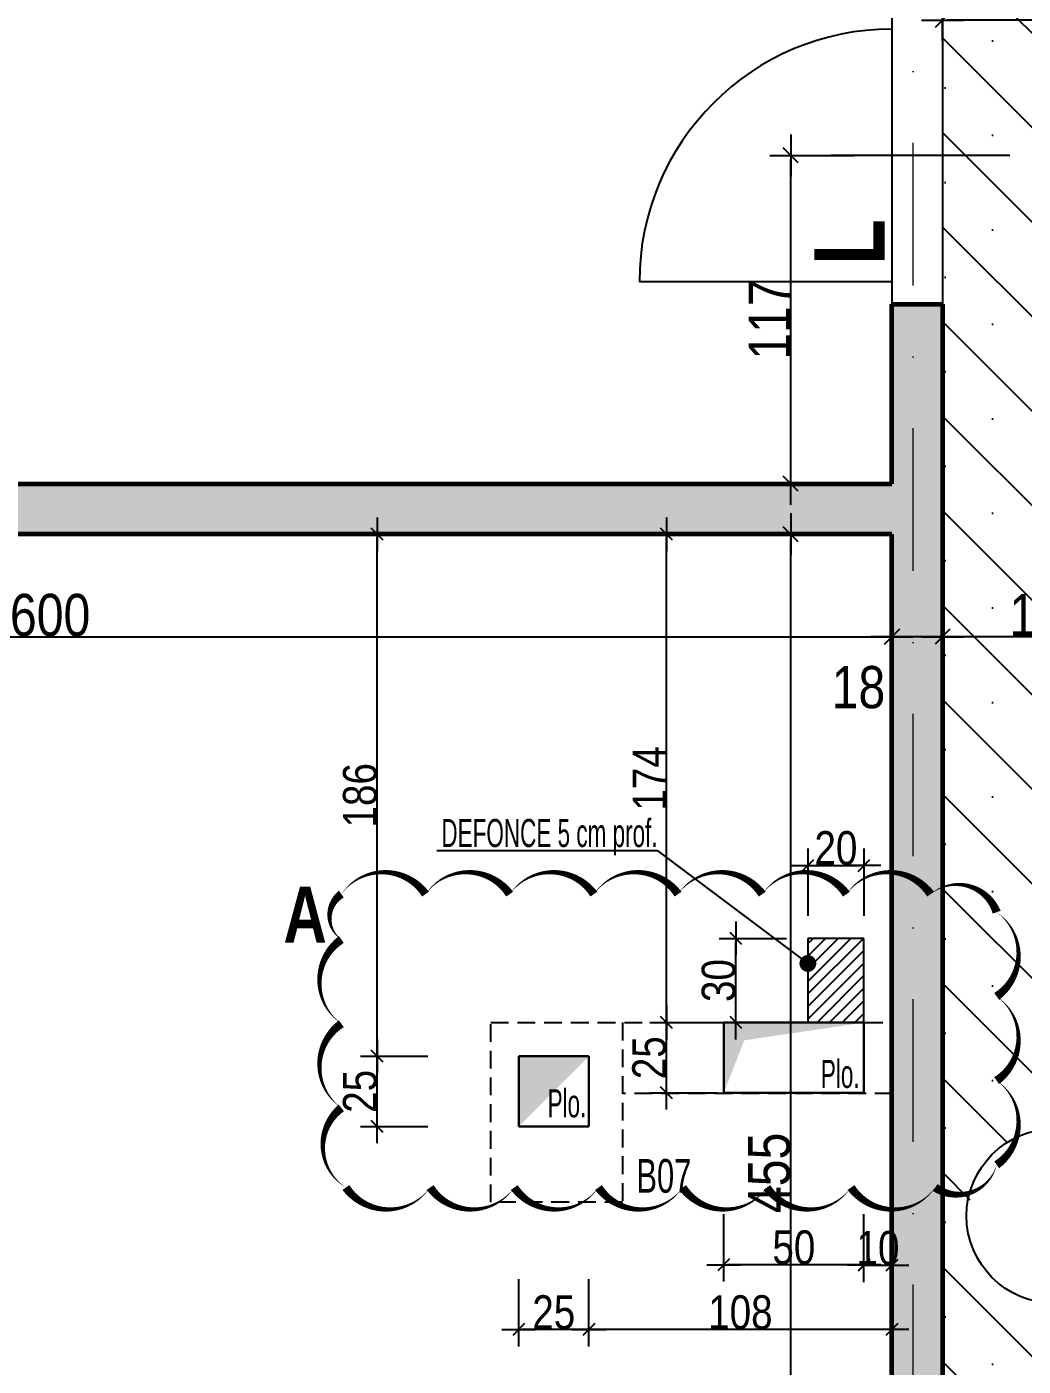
# Model space of a CAD drawing. Header units: millimetres. Extents: x 9051 to 35021, y -32652 to 0.
# Drawn here: x 29282.5 to 29637.6, y -30391.6 to -29914.4 of the extents above; entities that cross this region are included whole.
import ezdxf
from ezdxf.enums import TextEntityAlignment as Align

# ---------------------------------------------------------------- set-up
doc = ezdxf.new("R2010")
doc.units = ezdxf.units.MM
for name, pattern in [('CACHE', [9.525, 6.35, -3.175]), ('CACHEX2', [19.05, 12.7, -6.35]), ('TIRETPTX2', [50.8, 25.4, -12.7, 0, -12.7])]:
    doc.linetypes.add(name, pattern=pattern)
for name, color, linetype in [('01_cote_gen', 4, 'Continuous'), ('01_linteaux', 2, 'Continuous'), ('01_murs_sup', 2, 'CACHEX2'), ('01_poch_murs', 253, 'Continuous'), ('01_resv', 32, 'Continuous'), ('01_texte', 230, 'Continuous'), ('AA_COTES', 2, 'Continuous')]:
    doc.layers.add(name, color=color, linetype=linetype)
doc.layers.add('01_murs_coup', color=5, linetype='Continuous', lineweight=60)
doc.layers.add('01_tram_axes', color=2, linetype='TIRETPTX2', lineweight=9)
doc.styles.add('impact', font='impact.ttf')
doc.styles.add('STYLE2', font='ARIALN.TTF')
doc.dimstyles.new('JB50', dxfattribs={"dimscale": 0.1, "dimtxt": 150, "dimasz": 15, "dimexe": 0.1, "dimexo": 0.1, "dimgap": 0.09, "dimtad": 1, "dimdec": 1, "dimdsep": 46, "dimtxsty": 'STYLE2', "dimblk1": 'BOND_G', "dimblk2": 'BOND_D', "dimsah": 1, "dimcen": 1.5, "dimdle": 0.01, "dimse1": 1, "dimse2": 1, "dimclrd": 4, "dimclre": 2, "dimclrt": 6, "dimazin": 2, "dimtfac": 2.333333, "dimtdec": 1, "dimtix": 1, "dimtmove": 2, "dimatfit": 3, "dimldrblk": 'BOND_G', "dimfxl": 1, "dimtolj": 1, "dimtzin": 0, "dimarcsym": 0})
doc.dimstyles.new('JB50res', dxfattribs={"dimscale": 0.1, "dimtxt": 120, "dimasz": 12, "dimexe": 0.1, "dimexo": 0.1, "dimgap": 0.09, "dimtad": 1, "dimdec": 1, "dimdsep": 46, "dimtxsty": 'STYLE2', "dimblk1": 'BOND_G', "dimblk2": 'BOND_D', "dimsah": 1, "dimcen": 1.5, "dimdle": 0.01, "dimse1": 1, "dimse2": 1, "dimclrd": 4, "dimclre": 2, "dimclrt": 6, "dimazin": 2, "dimtfac": 2.333333, "dimtdec": 1, "dimtix": 1, "dimtmove": 2, "dimatfit": 3, "dimldrblk": 'BOND_G', "dimfxl": 1, "dimtolj": 1, "dimtzin": 0, "dimarcsym": 0})

# ---------------------------------------------------------------- blocks, each defined once
blk = doc.blocks.new('BOND_G')
at = {"layer": 'AA_COTES', "color": 0}
for p, q in [((0, -5), (0, 15)), ((5, 0), (-5, 0)), ((1.77, 1.77), (-1.77, -1.77))]:
    blk.add_line(p, q, dxfattribs=at)
blk = doc.blocks.new('BOND_D')
at = {"layer": 'AA_COTES', "color": 0}
for p, q in [((0, 5), (0, -15)), ((5, 0), (-5, 0)), ((-1.77, -1.77), (1.77, 1.77))]:
    blk.add_line(p, q, dxfattribs=at)
blk = doc.blocks.new('*D4291')
at = {"layer": '01_cote_gen', "color": 4, "lineweight": -2, "ltscale": 0.1, "transparency": 16777216}
blk.add_line((29846.74, -30045.38), (29846.74, -30072.96), dxfattribs=at)
at = {"layer": 'Defpoints', "color": 0, "ltscale": 0.1, "transparency": 16777216}
for p in [(29767.83, -30044.18), (9051.1, -30074.16), (29846.74, -30074.16)]:
    blk.add_point(p, dxfattribs=at)
at = {"layer": '01_cote_gen', "color": 4, "lineweight": -2, "ltscale": 0.1, "transparency": 16777216, "xscale": 1.2, "yscale": 1.2, "zscale": 1.2}
for name, p, rotation in [('BOND_G', (29846.74, -30044.18), 90), ('BOND_D', (29846.74, -30074.16), 270)]:
    blk.add_blockref(name, p, dxfattribs=dict(at, rotation=rotation))
at = {"layer": '01_cote_gen', "color": 6, "ltscale": 0.1, "transparency": 16777216, "insert": (29840.61, -30059.17), "char_height": 12, "attachment_point": 5, "rotation": 90, "style": 'STYLE2'}
blk.add_mtext('\\A1;30', dxfattribs=at)
blk = doc.blocks.new('*D4295')
at = {"layer": '01_cote_gen', "color": 4, "lineweight": -2, "ltscale": 2, "transparency": 16777216}
blk.add_line((29722.34, -85.1), (29625.34, -85.1), dxfattribs=at)
at = {"layer": 'Defpoints', "color": 0, "ltscale": 2, "transparency": 16777216}
for p in [(29723.84, 0), (29623.84, -85.1), (29623.84, -31959.23)]:
    blk.add_point(p, dxfattribs=at)
at = {"layer": '01_cote_gen', "color": 4, "lineweight": -2, "ltscale": 2, "transparency": 16777216, "xscale": 1.5, "yscale": 1.5, "zscale": 1.5, "rotation": 180}
blk.add_blockref('BOND_D', (29623.84, -85.1), dxfattribs=at)
at = {"layer": '01_cote_gen', "color": 4, "lineweight": -2, "ltscale": 2, "transparency": 16777216, "xscale": 1.5, "yscale": 1.5, "zscale": 1.5}
blk.add_blockref('BOND_G', (29723.84, -85.1), dxfattribs=at)
at = {"layer": '01_cote_gen', "color": 6, "lineweight": 0, "ltscale": 2, "transparency": 16777216, "insert": (29673.84, -77.43), "char_height": 15, "attachment_point": 5, "style": 'STYLE2'}
blk.add_mtext('\\A1;100', dxfattribs=at)
blk = doc.blocks.new('*D3973')
at = {"layer": '01_cote_gen', "color": 4, "lineweight": -2, "transparency": 16777216}
blk.add_line((29736.34, -30131.74), (29610.34, -30131.74), dxfattribs=at)
at = {"layer": 'Defpoints', "color": 0, "transparency": 16777216}
for p in [(29608.84, -30101.14), (29737.84, -30101.14), (29608.84, -30131.74)]:
    blk.add_point(p, dxfattribs=at)
at = {"layer": '01_cote_gen', "color": 4, "lineweight": -2, "transparency": 16777216, "xscale": 1.5, "yscale": 1.5, "zscale": 1.5, "rotation": 180}
blk.add_blockref('BOND_D', (29608.84, -30131.74), dxfattribs=at)
at = {"layer": '01_cote_gen', "color": 4, "lineweight": -2, "transparency": 16777216, "xscale": 1.5, "yscale": 1.5, "zscale": 1.5}
blk.add_blockref('BOND_G', (29737.84, -30131.74), dxfattribs=at)
at = {"layer": '01_cote_gen', "color": 6, "transparency": 16777216, "insert": (29646.98, -30124.08), "char_height": 15, "attachment_point": 5, "style": 'STYLE2'}
blk.add_mtext('\\A1;129', dxfattribs=at)
blk = doc.blocks.new('*D3978')
at = {"layer": '01_cote_gen', "color": 4, "lineweight": -2, "transparency": 16777216}
blk.add_line((29607.34, -30131.73), (29592.34, -30131.73), dxfattribs=at)
at = {"layer": 'Defpoints', "color": 0, "transparency": 16777216}
for p in [(29590.84, -30131.73), (29590.84, -30166.15), (29608.84, -30166.15)]:
    blk.add_point(p, dxfattribs=at)
at = {"layer": '01_cote_gen', "color": 4, "lineweight": -2, "transparency": 16777216, "xscale": 1.5, "yscale": 1.5, "zscale": 1.5, "rotation": 180}
blk.add_blockref('BOND_D', (29590.84, -30131.73), dxfattribs=at)
at = {"layer": '01_cote_gen', "color": 4, "lineweight": -2, "transparency": 16777216, "xscale": 1.5, "yscale": 1.5, "zscale": 1.5}
blk.add_blockref('BOND_G', (29608.84, -30131.73), dxfattribs=at)
at = {"layer": '01_cote_gen', "color": 6, "transparency": 16777216, "insert": (29578.89, -30149.79), "char_height": 15, "attachment_point": 5, "style": 'STYLE2'}
blk.add_mtext('\\A1;18', dxfattribs=at)
blk = doc.blocks.new('*D4329')
at = {"layer": '01_cote_gen', "color": 4, "lineweight": -2, "ltscale": 0.1, "transparency": 16777216}
blk.add_line((29846.74, -30045.38), (29846.74, -30072.96), dxfattribs=at)
at = {"layer": 'Defpoints', "color": 0, "ltscale": 0.1, "transparency": 16777216}
for p in [(29767.83, -30044.18), (9051.1, -30074.16), (29846.74, -30074.16)]:
    blk.add_point(p, dxfattribs=at)
at = {"layer": '01_cote_gen', "color": 4, "lineweight": -2, "ltscale": 0.1, "transparency": 16777216, "xscale": 1.2, "yscale": 1.2, "zscale": 1.2}
for name, p, rotation in [('BOND_G', (29846.74, -30044.18), 90), ('BOND_D', (29846.74, -30074.16), 270)]:
    blk.add_blockref(name, p, dxfattribs=dict(at, rotation=rotation))
at = {"layer": '01_cote_gen', "color": 6, "ltscale": 0.1, "transparency": 16777216, "insert": (29840.61, -30059.17), "char_height": 12, "attachment_point": 5, "rotation": 90, "style": 'STYLE2'}
blk.add_mtext('\\A1;30', dxfattribs=at)
blk = doc.blocks.new('*D4015')
at = {"layer": '01_cote_gen', "color": 4, "lineweight": -2, "ltscale": 0.1, "transparency": 16777216}
blk.add_line((30357.34, -29912.04), (29610.34, -29912.04), dxfattribs=at)
at = {"layer": 'Defpoints', "color": 0, "ltscale": 0.1, "transparency": 16777216}
for p in [(29608.84, -29894.24), (30358.84, -29908.46), (29608.84, -29912.04)]:
    blk.add_point(p, dxfattribs=at)
at = {"layer": '01_cote_gen', "color": 4, "lineweight": -2, "ltscale": 0.1, "transparency": 16777216, "xscale": 1.5, "yscale": 1.5, "zscale": 1.5, "rotation": 180}
blk.add_blockref('BOND_D', (29608.84, -29912.04), dxfattribs=at)
at = {"layer": '01_cote_gen', "color": 4, "lineweight": -2, "ltscale": 0.1, "transparency": 16777216, "xscale": 1.5, "yscale": 1.5, "zscale": 1.5}
blk.add_blockref('BOND_G', (30358.84, -29912.04), dxfattribs=at)
at = {"layer": '01_cote_gen', "color": 6, "ltscale": 0.1, "transparency": 16777216, "insert": (29983.84, -29904.38), "char_height": 15, "attachment_point": 5, "style": 'STYLE2'}
blk.add_mtext('\\A1;750', dxfattribs=at)
blk = doc.blocks.new('*D4023')
at = {"layer": '01_cote_gen', "color": 4, "lineweight": -2, "ltscale": 0.1, "transparency": 16777216}
blk.add_line((28992.34, -30131.74), (29589.34, -30131.74), dxfattribs=at)
at = {"layer": 'Defpoints', "color": 0, "ltscale": 0.1, "transparency": 16777216}
for p in [(29590.84, -30131.74), (28990.84, -30158.73), (29590.84, -30185.54)]:
    blk.add_point(p, dxfattribs=at)
at = {"layer": '01_cote_gen', "color": 4, "lineweight": -2, "ltscale": 0.1, "transparency": 16777216, "xscale": 1.5, "yscale": 1.5, "zscale": 1.5, "rotation": 180}
blk.add_blockref('BOND_G', (28990.84, -30131.74), dxfattribs=at)
at = {"layer": '01_cote_gen', "color": 4, "lineweight": -2, "ltscale": 0.1, "transparency": 16777216, "xscale": 1.5, "yscale": 1.5, "zscale": 1.5}
blk.add_blockref('BOND_D', (29590.84, -30131.74), dxfattribs=at)
at = {"layer": '01_cote_gen', "color": 6, "ltscale": 0.1, "transparency": 16777216, "insert": (29290.84, -30124.08), "char_height": 15, "attachment_point": 5, "style": 'STYLE2'}
blk.add_mtext('\\A1;600', dxfattribs=at)
blk = doc.blocks.new('*D4067')
at = {"layer": '01_cote_gen', "color": 4, "lineweight": -2, "ltscale": 0.1, "transparency": 16777216}
blk.add_line((29554.77, -30075.73), (29554.77, -29961.75), dxfattribs=at)
at = {"layer": 'Defpoints', "color": 0, "ltscale": 0.1, "transparency": 16777216}
for p in [(29554.77, -29960.25), (29560.14, -29960.25), (29560.14, -30077.23)]:
    blk.add_point(p, dxfattribs=at)
at = {"layer": '01_cote_gen', "color": 4, "lineweight": -2, "ltscale": 0.1, "transparency": 16777216, "xscale": 1.5, "yscale": 1.5, "zscale": 1.5}
for name, p, rotation in [('BOND_D', (29554.77, -29960.25), 90), ('BOND_G', (29554.77, -30077.23), 270)]:
    blk.add_blockref(name, p, dxfattribs=dict(at, rotation=rotation))
at = {"layer": '01_cote_gen', "color": 6, "ltscale": 0.1, "transparency": 16777216, "insert": (29547.23, -30018.74), "char_height": 15, "attachment_point": 5, "rotation": 90, "style": 'STYLE2'}
blk.add_mtext('\\A1;117', dxfattribs=at)
blk = doc.blocks.new('*D4349')
at = {"layer": '01_cote_gen', "color": 4, "lineweight": -2, "ltscale": 0.1, "transparency": 16777216}
blk.add_line((29554.77, -30548.74), (29554.77, -30096.73), dxfattribs=at)
at = {"layer": 'Defpoints', "color": 0, "ltscale": 0.1, "transparency": 16777216}
for p in [(29554.77, -30095.23), (29569.13, -30095.23), (29569.13, -30550.24)]:
    blk.add_point(p, dxfattribs=at)
at = {"layer": '01_cote_gen', "color": 4, "lineweight": -2, "ltscale": 0.1, "transparency": 16777216, "xscale": 1.5, "yscale": 1.5, "zscale": 1.5}
for name, p, rotation in [('BOND_D', (29554.77, -30095.23), 90), ('BOND_G', (29554.77, -30550.24), 270)]:
    blk.add_blockref(name, p, dxfattribs=dict(at, rotation=rotation))
at = {"layer": '01_cote_gen', "color": 6, "ltscale": 0.1, "transparency": 16777216, "insert": (29547.13, -30322.74), "char_height": 15, "attachment_point": 5, "rotation": 90, "style": 'STYLE2'}
blk.add_mtext('\\A1;455', dxfattribs=at)
blk = doc.blocks.new('*D4228')
at = {"layer": '01_resv', "color": 4, "lineweight": -2, "ltscale": 0.1, "transparency": 16777216}
blk.add_line((29510.51, -30293.01), (29510.51, -30270.41), dxfattribs=at)
at = {"layer": 'Defpoints', "color": 0, "ltscale": 0.1, "transparency": 16777216}
for p in [(29510.51, -30269.21), (29530.88, -30269.21), (29530.88, -30294.21)]:
    blk.add_point(p, dxfattribs=at)
at = {"layer": '01_resv', "color": 4, "lineweight": -2, "ltscale": 0.1, "transparency": 16777216, "xscale": 1.2, "yscale": 1.2, "zscale": 1.2}
for name, p, rotation in [('BOND_D', (29510.51, -30269.21), 90), ('BOND_G', (29510.51, -30294.21), 270)]:
    blk.add_blockref(name, p, dxfattribs=dict(at, rotation=rotation))
at = {"layer": '01_resv', "color": 6, "ltscale": 0.1, "transparency": 16777216, "insert": (29504.37, -30281.71), "char_height": 12, "attachment_point": 5, "rotation": 90, "style": 'STYLE2'}
blk.add_mtext('\\A1;25', dxfattribs=at)
blk = doc.blocks.new('*D4229')
at = {"layer": '01_resv', "color": 4, "lineweight": -2, "ltscale": 0.1, "transparency": 16777216}
blk.add_line((29510.51, -30268.01), (29510.51, -30096.43), dxfattribs=at)
at = {"layer": 'Defpoints', "color": 0, "ltscale": 0.1, "transparency": 16777216}
for p in [(29510.51, -30095.23), (29519.5, -30095.23), (29519.5, -30269.21)]:
    blk.add_point(p, dxfattribs=at)
at = {"layer": '01_resv', "color": 4, "lineweight": -2, "ltscale": 0.1, "transparency": 16777216, "xscale": 1.2, "yscale": 1.2, "zscale": 1.2}
for name, p, rotation in [('BOND_D', (29510.51, -30095.23), 90), ('BOND_G', (29510.51, -30269.21), 270)]:
    blk.add_blockref(name, p, dxfattribs=dict(at, rotation=rotation))
at = {"layer": '01_resv', "color": 6, "ltscale": 0.1, "transparency": 16777216, "insert": (29504.48, -30182.22), "char_height": 12, "attachment_point": 5, "rotation": 90, "style": 'STYLE2'}
blk.add_mtext('\\A1;174', dxfattribs=at)
blk = doc.blocks.new('*D4230')
at = {"layer": '01_resv', "color": 4, "lineweight": -2, "ltscale": 0.1, "transparency": 16777216}
blk.add_line((29407.42, -30304.99), (29407.42, -30282.39), dxfattribs=at)
at = {"layer": 'Defpoints', "color": 0, "ltscale": 0.1, "transparency": 16777216}
for p in [(29407.42, -30281.19), (29457.82, -30281.19), (29457.82, -30306.19)]:
    blk.add_point(p, dxfattribs=at)
at = {"layer": '01_resv', "color": 4, "lineweight": -2, "ltscale": 0.1, "transparency": 16777216, "xscale": 1.2, "yscale": 1.2, "zscale": 1.2}
for name, p, rotation in [('BOND_D', (29407.42, -30281.19), 90), ('BOND_G', (29407.42, -30306.19), 270)]:
    blk.add_blockref(name, p, dxfattribs=dict(at, rotation=rotation))
at = {"layer": '01_resv', "color": 6, "ltscale": 0.1, "transparency": 16777216, "insert": (29401.29, -30293.69), "char_height": 12, "attachment_point": 5, "rotation": 90, "style": 'STYLE2'}
blk.add_mtext('\\A1;25', dxfattribs=at)
blk = doc.blocks.new('*D4231')
at = {"layer": '01_resv', "color": 4, "lineweight": -2, "ltscale": 0.1, "transparency": 16777216}
blk.add_line((29407.42, -30279.99), (29407.42, -30096.43), dxfattribs=at)
at = {"layer": 'Defpoints', "color": 0, "ltscale": 0.1, "transparency": 16777216}
for p in [(29407.42, -30095.23), (29465.9, -30095.23), (29457.82, -30281.19)]:
    blk.add_point(p, dxfattribs=at)
at = {"layer": '01_resv', "color": 4, "lineweight": -2, "ltscale": 0.1, "transparency": 16777216, "xscale": 1.2, "yscale": 1.2, "zscale": 1.2}
for name, p, rotation in [('BOND_D', (29407.42, -30095.23), 90), ('BOND_G', (29407.42, -30281.19), 270)]:
    blk.add_blockref(name, p, dxfattribs=dict(at, rotation=rotation))
at = {"layer": '01_resv', "color": 6, "ltscale": 0.1, "transparency": 16777216, "insert": (29401.29, -30188.21), "char_height": 12, "attachment_point": 5, "rotation": 90, "style": 'STYLE2'}
blk.add_mtext('\\A1;186', dxfattribs=at)
blk = doc.blocks.new('*D4232')
at = {"layer": '01_resv', "color": 4, "lineweight": -2, "ltscale": 0.1, "transparency": 16777216}
for p, q in [((29579.68, -30355.67), (29578.48, -30355.67)), ((29580.88, -30355.67), (29590.84, -30355.67)), ((29592.04, -30355.67), (29593.24, -30355.67))]:
    blk.add_line(p, q, dxfattribs=at)
at = {"layer": 'Defpoints', "color": 0, "ltscale": 0.1, "transparency": 16777216}
for p in [(29580.88, -30288.1), (29590.84, -30288.1), (29590.84, -30355.67)]:
    blk.add_point(p, dxfattribs=at)
at = {"layer": '01_resv', "color": 4, "lineweight": -2, "ltscale": 0.1, "transparency": 16777216, "xscale": 1.2, "yscale": 1.2, "zscale": 1.2}
blk.add_blockref('BOND_G', (29580.88, -30355.67), dxfattribs=at)
at = {"layer": '01_resv', "color": 4, "lineweight": -2, "ltscale": 0.1, "transparency": 16777216, "xscale": 1.2, "yscale": 1.2, "zscale": 1.2, "rotation": 180}
blk.add_blockref('BOND_D', (29590.84, -30355.67), dxfattribs=at)
at = {"layer": '01_resv', "color": 6, "ltscale": 0.1, "transparency": 16777216, "insert": (29585.86, -30349.54), "char_height": 12, "attachment_point": 5, "style": 'STYLE2'}
blk.add_mtext('\\A1;10', dxfattribs=at)
blk = doc.blocks.new('*D4233')
at = {"layer": '01_resv', "color": 4, "lineweight": -2, "ltscale": 0.1, "transparency": 16777216}
blk.add_line((29579.68, -30355.46), (29532.08, -30355.46), dxfattribs=at)
at = {"layer": 'Defpoints', "color": 0, "ltscale": 0.1, "transparency": 16777216}
for p in [(29530.88, -30287.42), (29580.88, -30290.59), (29530.88, -30355.46)]:
    blk.add_point(p, dxfattribs=at)
at = {"layer": '01_resv', "color": 4, "lineweight": -2, "ltscale": 0.1, "transparency": 16777216, "xscale": 1.2, "yscale": 1.2, "zscale": 1.2, "rotation": 180}
blk.add_blockref('BOND_D', (29530.88, -30355.46), dxfattribs=at)
at = {"layer": '01_resv', "color": 4, "lineweight": -2, "ltscale": 0.1, "transparency": 16777216, "xscale": 1.2, "yscale": 1.2, "zscale": 1.2}
blk.add_blockref('BOND_G', (29580.88, -30355.46), dxfattribs=at)
at = {"layer": '01_resv', "color": 6, "ltscale": 0.1, "transparency": 16777216, "insert": (29555.88, -30349.32), "char_height": 12, "attachment_point": 5, "style": 'STYLE2'}
blk.add_mtext('\\A1;50', dxfattribs=at)
blk = doc.blocks.new('*D4234')
at = {"layer": '01_resv', "color": 4, "lineweight": -2, "ltscale": 0.1, "transparency": 16777216}
blk.add_line((29589.64, -30378.58), (29484.02, -30378.58), dxfattribs=at)
at = {"layer": 'Defpoints', "color": 0, "ltscale": 0.1, "transparency": 16777216}
for p in [(29590.84, -30290.82), (29482.82, -30306.19), (29482.82, -30378.58)]:
    blk.add_point(p, dxfattribs=at)
at = {"layer": '01_resv', "color": 4, "lineweight": -2, "ltscale": 0.1, "transparency": 16777216, "xscale": 1.2, "yscale": 1.2, "zscale": 1.2, "rotation": 180}
blk.add_blockref('BOND_D', (29482.82, -30378.58), dxfattribs=at)
at = {"layer": '01_resv', "color": 4, "lineweight": -2, "ltscale": 0.1, "transparency": 16777216, "xscale": 1.2, "yscale": 1.2, "zscale": 1.2}
blk.add_blockref('BOND_G', (29590.84, -30378.58), dxfattribs=at)
at = {"layer": '01_resv', "color": 6, "ltscale": 0.1, "transparency": 16777216, "insert": (29536.83, -30372.44), "char_height": 12, "attachment_point": 5, "style": 'STYLE2'}
blk.add_mtext('\\A1;108', dxfattribs=at)
blk = doc.blocks.new('*D4235')
at = {"layer": '01_resv', "color": 4, "lineweight": -2, "ltscale": 0.1, "transparency": 16777216}
blk.add_line((29481.62, -30378.58), (29459.02, -30378.58), dxfattribs=at)
at = {"layer": 'Defpoints', "color": 0, "ltscale": 0.1, "transparency": 16777216}
for p in [(29457.82, -30306.19), (29482.82, -30306.19), (29457.82, -30378.58)]:
    blk.add_point(p, dxfattribs=at)
at = {"layer": '01_resv', "color": 4, "lineweight": -2, "ltscale": 0.1, "transparency": 16777216, "xscale": 1.2, "yscale": 1.2, "zscale": 1.2, "rotation": 180}
blk.add_blockref('BOND_D', (29457.82, -30378.58), dxfattribs=at)
at = {"layer": '01_resv', "color": 4, "lineweight": -2, "ltscale": 0.1, "transparency": 16777216, "xscale": 1.2, "yscale": 1.2, "zscale": 1.2}
blk.add_blockref('BOND_G', (29482.82, -30378.58), dxfattribs=at)
at = {"layer": '01_resv', "color": 6, "ltscale": 0.1, "transparency": 16777216, "insert": (29470.32, -30372.44), "char_height": 12, "attachment_point": 5, "style": 'STYLE2'}
blk.add_mtext('\\A1;25', dxfattribs=at)
blk = doc.blocks.new('*D4271')
at = {"layer": '01_cote_gen', "color": 4, "lineweight": -2, "transparency": 16777216}
blk.add_line((29562.08, -30213.21), (29579.68, -30213.21), dxfattribs=at)
at = {"layer": 'Defpoints', "color": 0, "transparency": 16777216}
for p in [(29580.88, -30213.21), (29560.88, -30239.21), (29580.88, -30239.21)]:
    blk.add_point(p, dxfattribs=at)
at = {"layer": '01_cote_gen', "color": 4, "lineweight": -2, "transparency": 16777216, "xscale": 1.2, "yscale": 1.2, "zscale": 1.2, "rotation": 180}
blk.add_blockref('BOND_G', (29560.88, -30213.21), dxfattribs=at)
at = {"layer": '01_cote_gen', "color": 4, "lineweight": -2, "transparency": 16777216, "xscale": 1.2, "yscale": 1.2, "zscale": 1.2}
blk.add_blockref('BOND_D', (29580.88, -30213.21), dxfattribs=at)
at = {"layer": '01_cote_gen', "color": 6, "transparency": 16777216, "insert": (29570.88, -30207.07), "char_height": 12, "attachment_point": 5, "style": 'STYLE2'}
blk.add_mtext('\\A1;20', dxfattribs=at)
blk = doc.blocks.new('*D4272')
at = {"layer": '01_cote_gen', "color": 4, "lineweight": -2, "transparency": 16777216}
blk.add_line((29535.26, -30268.01), (29535.26, -30240.41), dxfattribs=at)
at = {"layer": 'Defpoints', "color": 0, "transparency": 16777216}
for p in [(29535.26, -30239.21), (29560.88, -30239.21), (29541.21, -30269.21)]:
    blk.add_point(p, dxfattribs=at)
at = {"layer": '01_cote_gen', "color": 4, "lineweight": -2, "transparency": 16777216, "xscale": 1.2, "yscale": 1.2, "zscale": 1.2}
for name, p, rotation in [('BOND_D', (29535.26, -30239.21), 90), ('BOND_G', (29535.26, -30269.21), 270)]:
    blk.add_blockref(name, p, dxfattribs=dict(at, rotation=rotation))
at = {"layer": '01_cote_gen', "color": 6, "transparency": 16777216, "insert": (29529.12, -30254.21), "char_height": 12, "attachment_point": 5, "rotation": 90, "style": 'STYLE2'}
blk.add_mtext('\\A1;30', dxfattribs=at)

msp = doc.modelspace()

# ---------------------------------------------------------------- hatches: boundary and pattern name
at = {"layer": '01_murs_sup', "ltscale": 0.1}
h = msp.add_hatch(dxfattribs=at)
h.set_pattern_fill('DASH', color=256, scale=2.5, angle=135)
h.set_pattern_definition([(135, (1661.767, 4701.774), (-11.2253202, 9e-16), [7.9375, -7.9375])])
h.paths.add_polyline_path([(28990.84, -30095.23), (29590.84, -30095.23), (29590.84, -30501.22), (29608.84, -30501.22), (29608.84, -30013.24), (29590.84, -30013.24), (29590.84, -30077.23), (28990.84, -30077.23), (28990.84, -29822.23), (28974.84, -29822.23), (28974.84, -30222.23), (28990.84, -30222.23)])
h.paths.add_polyline_path([(28990.84, -30322.23), (28974.84, -30322.23), (28974.84, -30527.23), (28990.84, -30527.23)])
h.paths.add_polyline_path([(28990.87, -30907.23), (29590.87, -30907.23), (29590.84, -31112.23), (29631.84, -31112.23), (29631.84, -31094.23), (29608.84, -31094.23), (29608.84, -30603.22), (29590.84, -30603.22), (29590.87, -30889.23), (28990.87, -30889.23), (28990.84, -30827.23), (28974.84, -30827.23), (28974.84, -31118.23), (28990.84, -31118.23)])
h.paths.add_polyline_path([(28990.84, -31218.23), (28974.84, -31218.23), (28974.84, -31423.23), (28990.84, -31423.23)])
h.paths.add_polyline_path([(29015.84, -31663.23), (28990.84, -31663.23), (28990.84, -31523.23), (28974.84, -31523.23), (28974.84, -31679.23), (29015.84, -31679.23)])
h.paths.add_polyline_path([(29353.84, -31663.23), (29315.84, -31663.23), (29315.84, -31679.23), (29337.84, -31679.23), (29337.84, -31943.23), (29276.84, -31943.23), (29276.84, -31959.23), (30056.84, -31959.23), (30056.84, -31943.23), (29994.84, -31943.23), (29994.84, -31679.23), (30012.84, -31679.23), (30012.84, -31663.23), (29756.84, -31663.23), (29756.84, -30894.21), (29738.84, -30894.21), (29738.84, -31094.23), (29733.84, -31094.23), (29733.84, -31112.23), (29738.84, -31112.23), (29738.84, -31503.22), (29507.84, -31503.22), (29507.84, -31521.22), (29738.84, -31521.22), (29738.84, -31679.23), (29978.84, -31679.23), (29978.84, -31943.23), (29353.84, -31943.23)])
at = {"layer": '01_poch_murs', "ltscale": 0.1}
h = msp.add_hatch(color=256, dxfattribs=at)
h.dxf.hatch_style = 1
h.paths.add_polyline_path([(29608.84, -29552.29), (29590.84, -29552.29), (29590.84, -29250.23), (29487.84, -29250.23), (29487.84, -29266.23), (29590.84, -29266.23), (29590.84, -29911.24), (29608.84, -29911.24), (29608.84, -29877.24), (29984.84, -29877.24), (29984.84, -29859.21), (29608.84, -29859.23), (29608.84, -29266.23), (29687.84, -29266.23), (29687.84, -29250.23), (29608.84, -29250.23)])
h.paths.add_polyline_path([(29387.84, -29250.23), (29287.84, -29250.23), (29287.84, -29266.23), (29387.84, -29266.23)])
h.paths.add_polyline_path([(29087.84, -29250.23), (28974.84, -29250.23), (28974.84, -29722.23), (28990.84, -29722.23), (28990.84, -29266.23), (29087.84, -29266.23)])
h.paths.add_polyline_path([(30358.84, -29552.29), (30342.84, -29552.29), (30342.84, -29250.23), (30187.84, -29250.23), (30187.84, -29266.23), (30342.84, -29266.23), (30342.84, -29859.23), (30086.84, -29859.23), (30086.84, -29877.23), (30358.84, -29877.21)])
h.paths.add_polyline_path([(30087.84, -29250.23), (29887.84, -29250.23), (29887.84, -29266.23), (30087.84, -29266.23)])
h.paths.add_polyline_path([(30017.84, -30022.21), (29919.84, -30022.21), (29919.84, -30040.21), (29982.84, -30040.21), (29982.84, -30203.21), (29757.84, -30203.21), (29757.84, -30040.21), (29817.84, -30040.21), (29817.84, -30022.21), (29737.84, -30022.21), (29737.84, -30443.21), (29963.8, -30443.21), (29963.8, -30608.21), (29738.84, -30608.21), (29738.84, -30792.21), (29756.84, -30792.21), (29756.84, -30628.21), (29983.8, -30628.21), (29983.8, -30400.22), (30342.84, -30400.21), (30342.84, -30673.23), (30358.84, -30673.23), (30358.84, -30022.21), (30119.84, -30022.21), (30119.84, -30040.21), (30342.84, -30040.21), (30342.84, -30380.21), (30002.84, -30380.21), (30002.84, -30040.21), (30017.84, -30040.21)])
h.paths.add_polyline_path([(29982.84, -30223.21), (29982.84, -30313.21), (29757.84, -30313.21), (29757.84, -30223.21)], flags=16)
h.paths.add_polyline_path([(29982.84, -30333.21), (29982.84, -30380.21), (29963.8, -30380.21), (29963.8, -30423.21), (29757.84, -30423.21), (29757.84, -30333.21)], flags=16)
h.paths.add_polyline_path([(29608.84, -30013.24), (29590.84, -30013.24), (29590.84, -30077.23), (28990.84, -30077.23), (28990.84, -29822.23), (28974.84, -29822.23), (28974.84, -30222.23), (28990.84, -30222.23), (28990.84, -30095.23), (29590.84, -30095.23), (29590.84, -30501.22), (29608.84, -30501.22)])
h.paths.add_polyline_path([(29608.84, -30603.22), (29590.84, -30603.22), (29590.87, -30889.23), (28990.87, -30889.23), (28990.84, -30827.23), (28974.84, -30827.23), (28974.84, -31118.23), (28990.84, -31118.23), (28990.87, -30907.23), (29590.87, -30907.23), (29590.84, -31112.23), (29631.84, -31112.23), (29631.84, -31094.23), (29608.84, -31094.23)])
h.paths.add_polyline_path([(29756.84, -30894.21), (29738.84, -30894.21), (29738.84, -31094.23), (29733.84, -31094.23), (29733.84, -31112.23), (29738.84, -31112.23), (29738.84, -31503.22), (29507.84, -31503.22), (29507.84, -31521.22), (29738.84, -31521.22), (29738.84, -31679.23), (29978.84, -31679.23), (29978.84, -31943.23), (29723.84, -31943.23), (29723.84, -31943.23), (30056.84, -31943.23), (30056.84, -31943.23), (29994.84, -31943.23), (29994.84, -31679.23), (30012.84, -31679.23), (30012.84, -31663.23), (29756.84, -31663.23)])
h.paths.add_polyline_path([(30358.84, -30773.23), (30342.84, -30773.23), (30342.84, -31017.23), (30358.84, -31017.23)])
h.paths.add_polyline_path([(30621.84, -30618.23), (30376.84, -30618.23), (30376.84, -30025.23), (30612.84, -30025.23), (30612.84, -30007.23), (30360.84, -30007.23), (30360.84, -30634.23), (30621.84, -30634.23)])
h.paths.add_polyline_path([(30820.84, -30618.23), (30721.84, -30618.23), (30721.84, -30634.23), (30820.84, -30634.23)])
h.paths.add_polyline_path([(31156.84, -30618.23), (30920.84, -30618.23), (30920.84, -30634.23), (31156.84, -30634.23)])
h.paths.add_polyline_path([(31399.84, -30541.86), (31383.84, -30541.86), (31383.84, -30618.23), (31256.84, -30618.23), (31256.84, -30634.23), (31399.84, -30634.23)])
h.paths.add_polyline_path([(31399.84, -30517.23), (31383.84, -30517.23), (31383.84, -30541.86), (31399.84, -30541.86)])
h.paths.add_polyline_path([(31399.84, -30221.23), (31383.84, -30221.23), (31383.84, -30317.23), (31399.84, -30317.23)])
h.paths.add_polyline_path([(31400.33, -29763.27), (31384.33, -29763.27), (31383.84, -29933.23), (30957.84, -29933.23), (30957.84, -29868.23), (30937.84, -29868.23), (30937.84, -29933.23), (30771.84, -29933.23), (30771.84, -29859.23), (30714.84, -29859.23), (30714.84, -29877.23), (30753.84, -29877.23), (30753.84, -30007.23), (30714.84, -30007.23), (30714.84, -30025.23), (30771.84, -30025.23), (30771.84, -29951.23), (30937.84, -29951.23), (30937.84, -30016.23), (30957.84, -30016.23), (30957.84, -29951.23), (31383.84, -29951.23), (31383.84, -30121.23), (31399.84, -30121.23)])
h.paths.add_polyline_path([(31399.84, -29517.23), (31383.84, -29517.23), (31384.33, -29663.27), (31400.33, -29663.27)])
h.paths.add_polyline_path([(31399.84, -29250.23), (31262.84, -29250.23), (31262.84, -29266.23), (31383.84, -29266.23), (31383.84, -29317.23), (31399.84, -29317.23)])
h.paths.add_polyline_path([(30586.84, -29250.23), (30360.84, -29250.23), (30360.84, -29877.23), (30612.84, -29877.23), (30612.84, -29859.23), (30376.84, -29859.23), (30376.84, -29266.23), (30586.84, -29266.23)])
h.paths.add_polyline_path([(30844.84, -29250.23), (30686.84, -29250.23), (30686.84, -29266.23), (30844.84, -29266.23)])
h.paths.add_polyline_path([(31162.84, -29250.23), (30944.84, -29250.23), (30944.84, -29266.23), (31162.84, -29266.23)])
h = msp.add_hatch(dxfattribs=at)
h.set_pattern_fill('SACNCR', color=256, scale=10, angle=90)
h.set_pattern_definition([(135, (9050.619, -5453.817), (-16.83798, -16.83798), []), (135, (9050.619, -5436.98), (-16.83798, -16.83798), [0, -23.8125])])
edge = h.paths.add_edge_path()
edge.add_arc((29649.18, -30337.54), 30.98, 0, 360)
h.paths.add_polyline_path([(30358.84, -29877.21), (30083.84, -29877.23), (30083.84, -29877.24), (29981.84, -29877.24), (29608.84, -29877.24), (29608.84, -29911.24), (29608.84, -30013.24), (29608.84, -30501.22), (29608.84, -30603.22), (29608.84, -31094.23), (29631.84, -31094.23), (29733.84, -31094.23), (29738.84, -31094.23), (29738.84, -30894.21), (29738.84, -30792.21), (29738.84, -30608.21), (29760.8, -30608.21), (29760.8, -30443.21), (29737.84, -30443.21), (29737.84, -30022.21), (29817.84, -30022.21), (29919.84, -30022.21), (30017.84, -30022.21), (30119.84, -30022.21), (30358.84, -30022.21)])
edge = h.paths.add_edge_path()
edge.add_arc((30488.23, -29938.39), 30.98, 0, 360)
h.paths.add_polyline_path([(30753.84, -30007.23), (30753.84, -29877.23), (30627.84, -29877.23), (30360.84, -29877.23), (30360.84, -30007.23), (30627.84, -30007.23)])
at = {"layer": '01_resv', "ltscale": 0.1}
h = msp.add_hatch(dxfattribs=at)
h.set_pattern_fill('ANSI31', color=256)
h.set_pattern_definition([(45, (20547.5167, -34162.5973), (-2.245064, 2.245064), [])])
h.paths.add_polyline_path([(29580.88, -30269.21), (29580.88, -30239.21), (29560.88, -30239.21), (29560.88, -30269.21)])

# ---------------------------------------------------------------- linework, layer by layer
at = {"layer": '01_linteaux', "ltscale": 0.1}
for p, q in [((29590.84, -29911.24), (29590.84, -30013.24)), ((29608.84, -29911.24), (29608.84, -30013.24)), ((29632.83, -29960.25), (29569.13, -29960.25)), ((29632.83, -29960.25), (29569.13, -29960.25)), ((29590.84, -30005.25), (29500.84, -30005.25)), ((29590.84, -30005.25), (29500.84, -30005.25))]:
    msp.add_line(p, q, dxfattribs=at)
msp.add_arc((29590.84, -30005.25), 90, 90, 180, dxfattribs=at)
msp.add_arc((29590.84, -30005.25), 90, 90, 180, dxfattribs=at)
at = {"layer": '01_murs_coup'}
for p, q in [((29590.84, -30077.23), (29590.84, -30013.24)), ((29590.84, -30013.24), (29608.84, -30013.24)), ((29608.84, -30013.24), (29608.84, -30501.22)), ((28990.84, -30077.23), (29590.84, -30077.23)), ((29590.84, -30095.23), (28990.84, -30095.23)), ((29590.84, -30501.22), (29590.84, -30095.23))]:
    msp.add_line(p, q, dxfattribs=at)
at = {"layer": '01_murs_sup', "ltscale": 2}
for p, q in [((29590.84, -30077.23), (29590.84, -30013.24)), ((29590.84, -30013.24), (29608.84, -30013.24)), ((29608.84, -30013.24), (29608.84, -30501.22)), ((28990.84, -30077.23), (29590.84, -30077.23)), ((29590.84, -30095.23), (28990.84, -30095.23)), ((29590.84, -30501.22), (29590.84, -30095.23))]:
    msp.add_line(p, q, dxfattribs=at)
at = {"layer": '01_resv', "ltscale": 0.1}
for p, q in [((29580.88, -30239.21), (29560.88, -30239.21)), ((29560.88, -30239.21), (29560.88, -30269.21)), ((29580.88, -30269.21), (29580.88, -30239.21)), ((29560.88, -30269.21), (29580.88, -30269.21))]:
    msp.add_line(p, q, dxfattribs=at)
at = {"layer": '01_resv', "linetype": 'CACHE'}
for p, q in [((29447.85, -30269.21), (29591.15, -30269.21)), ((29447.85, -30333.21), (29447.85, -30269.21)), ((29494.85, -30269.21), (29494.85, -30333.21)), ((29591.15, -30294.5), (29494.85, -30294.5)), ((29494.85, -30333.21), (29447.85, -30333.21))]:
    msp.add_line(p, q, dxfattribs=at)
at = {"layer": '01_resv', "lineweight": 30}
for p, q in [((29580.88, -30269.21), (29530.88, -30269.21)), ((29530.88, -30269.21), (29530.88, -30294.21)), ((29580.88, -30269.21), (29530.88, -30269.21)), ((29580.88, -30294.21), (29580.88, -30269.21)), ((29470.32, -30281.19), (29457.82, -30281.19)), ((29457.82, -30281.19), (29457.82, -30306.19)), ((29482.82, -30281.19), (29457.82, -30281.19)), ((29482.82, -30281.19), (29470.32, -30281.19)), ((29482.82, -30306.19), (29482.82, -30281.19)), ((29530.88, -30294.21), (29580.88, -30294.21)), ((29457.82, -30306.19), (29482.82, -30306.19))]:
    msp.add_line(p, q, dxfattribs=at)
at = {"layer": '01_resv'}
msp.add_lwpolyline([(29394.62, -30223.43, 0, 3, -0.520567), (29424.62, -30223.43, 0, 3, -0.520567), (29454.62, -30223.43, 0, 3, -0.520567), (29484.62, -30223.43, 0, 3, -0.520567), (29514.62, -30223.43, 0, 3, -0.520567), (29544.62, -30223.43, 0, 3, -0.520567), (29574.62, -30223.43, 0, 3, -0.520567), (29604.62, -30223.43, 0, 3, -0.520567), (29628.17, -30229.88, 0, 3, -0.520567), (29628.17, -30259.88, 0, 3, -0.520567), (29628.17, -30289.88, 0, 3, -0.520567), (29628.17, -30319.88, 0, 3, -0.520567), (29606.25, -30327.96, 0, 3, -0.520567), (29576.25, -30327.96, 0, 3, -0.520567), (29546.25, -30327.96, 0, 3, -0.520567), (29516.25, -30327.96, 0, 3, -0.520567), (29486.25, -30327.96, 0, 3, -0.520567), (29456.25, -30327.96, 0, 3, -0.520567), (29426.25, -30327.96, 0, 3, -0.520567), (29396.25, -30327.96, 0, 3, -0.520567), (29394.62, -30299.59, 0, 3, -0.520567), (29394.62, -30269.59, 0, 3, -0.520567), (29394.62, -30239.59, 0, 3, -0.520567)], format="xyseb", close=True, dxfattribs=at)
at = {"layer": '01_resv', "ltscale": 0.1}
for points in [[(29530.88, -30294.21), (29530.88, -30269.21), (29538.22, -30275.52)], [(29530.88, -30269.21), (29580.88, -30269.21), (29538.22, -30275.52)], [(29457.82, -30306.19), (29457.82, -30281.19), (29482.82, -30281.19)]]:
    msp.add_solid(points, dxfattribs=at)
at = {"layer": '01_texte'}
for p, q in [((29428.68, -30207.83), (29507.23, -30207.83)), ((29507.23, -30207.83), (29560.88, -30248.12))]:
    msp.add_line(p, q, dxfattribs=at)
at = {"layer": '01_texte', "const_width": 3}
msp.add_lwpolyline([(29559.38, -30248.12, 1), (29562.38, -30248.12, 1)], format="xyb", close=True, dxfattribs=at)
at = {"layer": '01_texte'}
msp.add_circle((29648.4, -30338.1), 30.98, dxfattribs=at)
at = {"layer": '01_tram_axes', "color": 253, "ltscale": 2}
msp.add_line((29598.34, -32142.26), (29598.53, -28568.65), dxfattribs=at)

# ---------------------------------------------------------------- texts
at = {"layer": '01_texte', "style": 'impact'}
msp.add_text('L', height=25, rotation=90, dxfattribs=at).set_placement((29595.71, -29991.08), align=Align.BOTTOM_CENTER)
at = {"layer": '01_texte', "style": 'STYLE2'}
for s, height, width, p in [('DEFONCE 5 cm prof.', 10, 0.7, (29430.26, -30206.65)), ('Plo.', 10, 0.7, (29565.5, -30292.47)), ('Plo.', 10, 0.7, (29468.12, -30302.96)), ('B07', 12, 0.8, (29499.78, -30329.8))]:
    msp.add_text(s, height=height, dxfattribs=dict(at, width=width)).set_placement(p)
at = {"layer": '01_texte', "style": 'impact'}
msp.add_text('A', height=20, dxfattribs=at).set_placement((29381.71, -30230.76), align=Align.MIDDLE)

# ---------------------------------------------------------------- dimensions: what is measured, and where the dimension line sits
at = {"layer": '01_cote_gen', "lineweight": 0, "ltscale": 2}
dim = msp.add_linear_dim(base=(29623.84, -85.1), p1=(29723.84, 0), p2=(29623.84, -31959.23), dimstyle='JB50', dxfattribs=at)
dim.commit()
dim.dimension.update_dxf_attribs({"geometry": '*D4295', "text_midpoint": (29673.84, -77.43)})
at = {"layer": '01_cote_gen', "ltscale": 0.1}
for base, p1, p2, picture, middle in [((29608.84, -29912.04), (30358.84, -29908.46), (29608.84, -29894.24), '*D4015', (29983.84, -29904.38)), ((29590.84, -30131.74), (28990.84, -30158.73), (29590.84, -30185.54), '*D4023', (29290.84, -30124.08))]:
    dim = msp.add_linear_dim(base=base, p1=p1, p2=p2, dimstyle='JB50', dxfattribs=at)
    dim.commit()
    dim.dimension.update_dxf_attribs({"geometry": picture, "text_midpoint": middle})
for base, p1, p2, dimstyle, picture, middle in [((29554.77, -29960.25), (29560.14, -30077.23), (29560.14, -29960.25), 'JB50', '*D4067', (29547.23, -30018.74)), ((29846.74, -30074.16), (29767.83, -30044.18), (9051.1, -30074.16), 'JB50res', '*D4291', (29840.61, -30059.17)), ((29846.74, -30074.16), (29767.83, -30044.18), (9051.1, -30074.16), 'JB50res', '*D4329', (29840.61, -30059.17)), ((29554.77, -30095.23), (29569.13, -30550.24), (29569.13, -30095.23), 'JB50', '*D4349', (29547.13, -30322.74))]:
    dim = msp.add_linear_dim(base=base, p1=p1, p2=p2, angle=90, dimstyle=dimstyle, dxfattribs=at)
    dim.commit()
    dim.dimension.update_dxf_attribs({"geometry": picture, "text_midpoint": middle})
at = {"layer": '01_cote_gen'}
for base, p1, p2, picture, middle in [((29608.84, -30131.74), (29737.84, -30101.14), (29608.84, -30101.14), '*D3973', (29646.98, -30124.08)), ((29590.84, -30131.73), (29608.84, -30166.15), (29590.84, -30166.15), '*D3978', (29578.89, -30149.79))]:
    dim = msp.add_linear_dim(base=base, p1=p1, p2=p2, dimstyle='JB50', dxfattribs=at)
    dim.commit()
    dim.dimension.update_dxf_attribs({"geometry": picture, "text_midpoint": middle, "dimtype": 160})
dim = msp.add_linear_dim(base=(29580.88, -30213.21), p1=(29560.88, -30239.21), p2=(29580.88, -30239.21), dimstyle='JB50res', dxfattribs=at)
dim.commit()
dim.dimension.update_dxf_attribs({"geometry": '*D4271', "text_midpoint": (29570.88, -30207.07)})
dim = msp.add_linear_dim(base=(29535.26, -30239.21), p1=(29541.21, -30269.21), p2=(29560.88, -30239.21), angle=90, dimstyle='JB50res', dxfattribs=at)
dim.commit()
dim.dimension.update_dxf_attribs({"geometry": '*D4272', "text_midpoint": (29529.12, -30254.21)})
at = {"layer": '01_resv', "ltscale": 0.1}
for base, p1, p2, picture, middle in [((29407.42, -30095.23), (29457.82, -30281.19), (29465.9, -30095.23), '*D4231', (29401.29, -30188.21)), ((29510.51, -30095.23), (29519.5, -30269.21), (29519.5, -30095.23), '*D4229', (29504.48, -30182.22)), ((29510.51, -30269.21), (29530.88, -30294.21), (29530.88, -30269.21), '*D4228', (29504.37, -30281.71)), ((29407.42, -30281.19), (29457.82, -30306.19), (29457.82, -30281.19), '*D4230', (29401.29, -30293.69))]:
    dim = msp.add_linear_dim(base=base, p1=p1, p2=p2, angle=90, dimstyle='JB50res', dxfattribs=at)
    dim.commit()
    dim.dimension.update_dxf_attribs({"geometry": picture, "text_midpoint": middle})
for base, p1, p2, picture, middle in [((29482.82, -30378.58), (29590.84, -30290.82), (29482.82, -30306.19), '*D4234', (29536.83, -30372.44)), ((29530.88, -30355.46), (29580.88, -30290.59), (29530.88, -30287.42), '*D4233', (29555.88, -30349.32)), ((29590.84, -30355.67), (29580.88, -30288.1), (29590.84, -30288.1), '*D4232', (29585.86, -30349.54)), ((29457.82, -30378.58), (29482.82, -30306.19), (29457.82, -30306.19), '*D4235', (29470.32, -30372.44))]:
    dim = msp.add_linear_dim(base=base, p1=p1, p2=p2, dimstyle='JB50res', dxfattribs=at)
    dim.commit()
    dim.dimension.update_dxf_attribs({"geometry": picture, "text_midpoint": middle})

doc.saveas('drawing.dxf')
